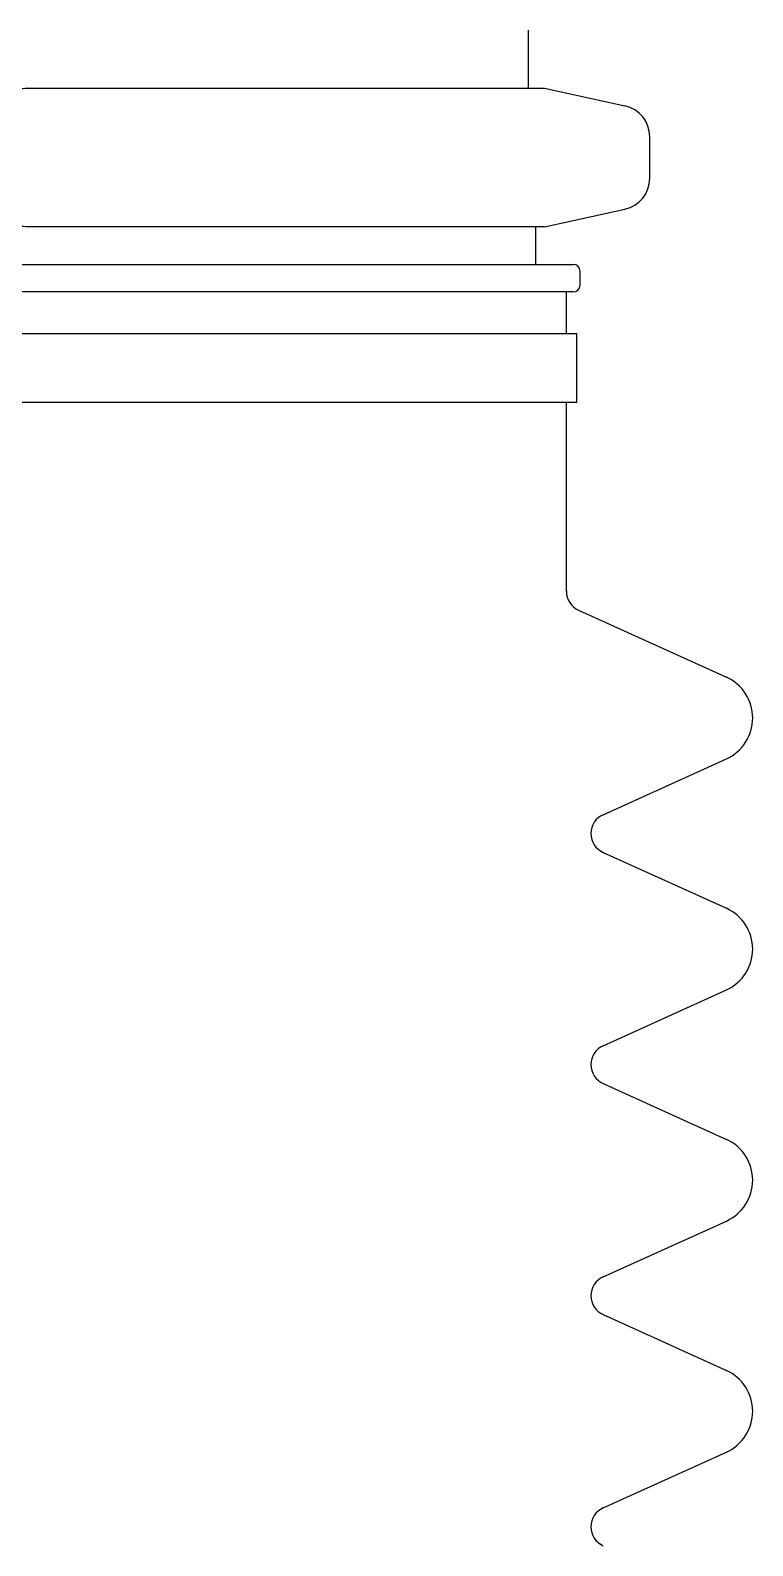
# Model space of a CAD drawing. Header units: millimetres. Extents: x 1186 to 6713, y 237 to 5598.
# Drawn here: x 1899.1 to 2003.9, y 4179.6 to 4399.3 of the extents above; entities that cross this region are included whole.
import ezdxf

# ---------------------------------------------------------------- set-up
doc = ezdxf.new("R2010")
doc.units = ezdxf.units.MM
doc.header["$LTSCALE"] = 384.175
doc.layers.get('0').update_dxf_attribs({"linetype": 'CONTINUOUS'})

msp = doc.modelspace()

# ---------------------------------------------------------------- linework, layer by layer
at = {"color": 0, "linetype": 'Continuous'}
for p, q in [((1971.32885, 4390.90025), (1971.32885, 4399.27166)), ((1899.90137, 4390.90025), (1973.6728, 4390.90025)), ((1973.6728, 4390.90025), (1985.31721, 4388.33848)), ((1988.92885, 4377.8294), (1988.92885, 4383.84592)), ((1973.6728, 4370.77506), (1985.31721, 4373.33684)), ((1973.6728, 4370.77506), (1899.88164, 4370.77506)), ((1972.32885, 4370.77506), (1972.32885, 4365.33766)), ((1764.82885, 4365.33766), (1977.82885, 4365.33766)), ((1978.82885, 4362.33766), (1978.82885, 4364.33766)), ((1977.82885, 4361.33766), (1764.82885, 4361.33766)), ((1976.82885, 4355.33766), (1976.82885, 4361.33766)), ((1764.32885, 4355.33766), (1978.32885, 4355.33766)), ((1978.32885, 4345.33766), (1978.32885, 4355.33766)), ((1978.32885, 4345.33766), (1764.32885, 4345.33766)), ((1976.82885, 4317.95015), (1976.82885, 4345.33766)), ((1978.59162, 4315.21715), (2000.03617, 4305.50914)), ((1982.15353, 4285.57065), (2000.03617, 4293.66617)), ((1982.15353, 4280.10466), (2000.03617, 4272.00914)), ((1982.15353, 4252.07065), (2000.03617, 4260.16617)), ((1982.15353, 4246.60466), (2000.03617, 4238.50914)), ((1982.15353, 4218.57065), (2000.03617, 4226.66617)), ((1982.15353, 4213.10466), (2000.03617, 4205.00914)), ((1982.15353, 4185.07065), (2000.03617, 4193.16617))]:
    msp.add_line(p, q, dxfattribs=at)
for centre, radius, start, end in [((1984.32885, 4383.84592), 4.6, 0, 77.5892607), ((1984.32885, 4377.8294), 4.6, 282.410736, 360), ((1977.82885, 4364.33766), 1, 0, 90), ((1977.82885, 4362.33766), 1, 270, 360), ((1979.82885, 4317.95015), 3, 180, 245.6436087), ((1997.3555, 4299.58766), 6.5, 294.3563913, 65.6436087), ((1983.39076, 4282.83766), 3, 114.3563913, 245.6436087), ((1997.3555, 4266.08766), 6.5, 294.3563913, 65.6436087), ((1983.39076, 4249.33766), 3, 114.3563913, 245.6436087), ((1997.3555, 4232.58766), 6.5, 294.3563913, 65.6436087), ((1983.39076, 4215.83766), 3, 114.3563913, 245.6436087), ((1997.3555, 4199.08766), 6.5, 294.3563913, 65.6436087), ((1983.39076, 4182.33766), 3, 114.3563913, 245.6436087)]:
    msp.add_arc(centre, radius, start, end, dxfattribs=at)
for points, knots in [([(1896.5959, 4390.74168), (1896.85095, 4390.76855), (1897.95014, 4390.86615), (1899.05445, 4390.90023), (1899.90137, 4390.90025)], [0, 0, 0, 0, 0.232433456, 1, 1, 1, 1]), ([(1899.88164, 4370.77506), (1899.59275, 4370.77507), (1898.50406, 4370.78714), (1897.4153, 4370.84678), (1896.61963, 4370.92908)], [0, 0, 0, 0, 0.265325094, 1, 1, 1, 1])]:
    msp.add_open_spline(points, degree=3, knots=knots, dxfattribs=at)

doc.saveas('drawing.dxf')
